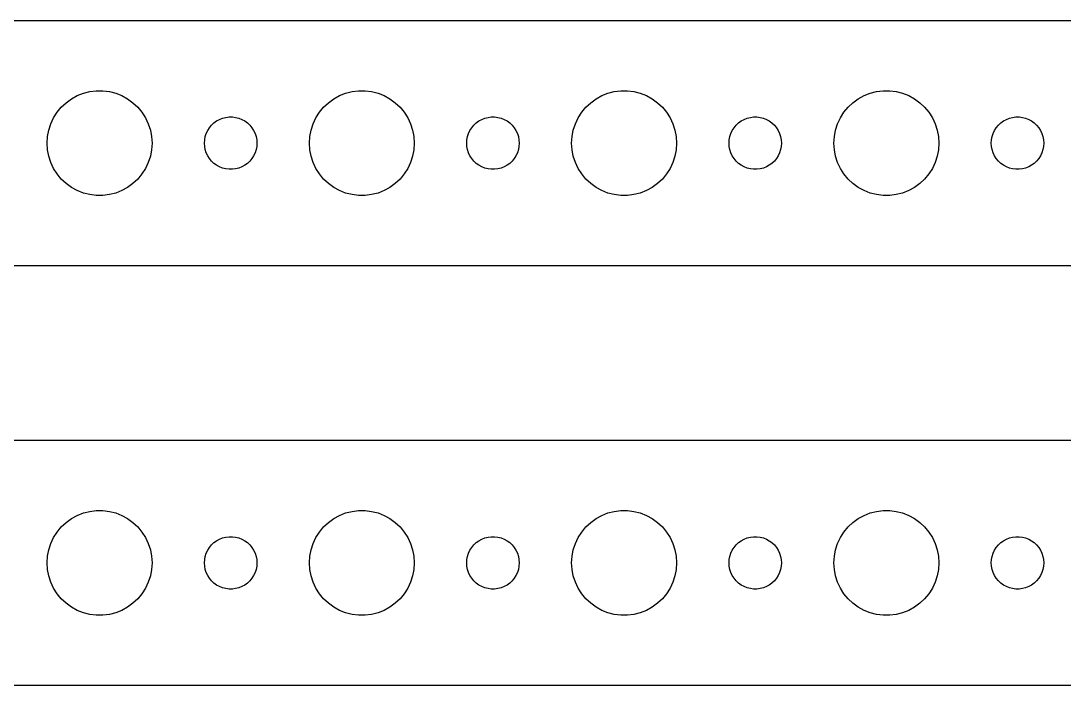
# Model space of a CAD drawing. Header units: metres. Extents: x -224 to 224, y 17 to 55.
# Drawn here: x 108 to 167.7, y 17 to 55 of the extents above; entities that cross this region are included whole.
import ezdxf

# ---------------------------------------------------------------- set-up
doc = ezdxf.new("R2010")
doc.units = ezdxf.units.M

msp = doc.modelspace()

# ---------------------------------------------------------------- linework, layer by layer
for p, q in [((219.814, 54.9901), (-219.814, 54.9901)), ((111.223, 50.7145), (111.573, 50.8532)), ((111.573, 50.8532), (111.938, 50.9469)), ((111.938, 50.9469), (112.312, 50.9941)), ((112.312, 50.9941), (112.688, 50.9941)), ((112.688, 50.9941), (113.062, 50.9469)), ((113.062, 50.9469), (113.427, 50.8532)), ((113.427, 50.8532), (113.777, 50.7145)), ((126.223, 50.7145), (126.573, 50.8532)), ((126.573, 50.8532), (126.938, 50.9469)), ((126.938, 50.9469), (127.312, 50.9941)), ((127.312, 50.9941), (127.688, 50.9941)), ((127.688, 50.9941), (128.062, 50.9469)), ((128.062, 50.9469), (128.427, 50.8532)), ((128.427, 50.8532), (128.777, 50.7145)), ((141.223, 50.7145), (141.573, 50.8532)), ((141.573, 50.8532), (141.938, 50.9469)), ((141.938, 50.9469), (142.312, 50.9941)), ((142.312, 50.9941), (142.688, 50.9941)), ((142.688, 50.9941), (143.062, 50.9469)), ((143.062, 50.9469), (143.427, 50.8532)), ((143.427, 50.8532), (143.777, 50.7145)), ((156.223, 50.7145), (156.573, 50.8532)), ((156.573, 50.8532), (156.938, 50.9469)), ((156.938, 50.9469), (157.312, 50.9941)), ((157.312, 50.9941), (157.688, 50.9941)), ((157.688, 50.9941), (158.062, 50.9469)), ((158.062, 50.9469), (158.427, 50.8532)), ((158.427, 50.8532), (158.777, 50.7145)), ((110.313, 50.0536), (110.588, 50.3115)), ((110.588, 50.3115), (110.893, 50.533)), ((110.893, 50.533), (111.223, 50.7145)), ((113.777, 50.7145), (114.107, 50.533)), ((114.107, 50.533), (114.412, 50.3115)), ((114.412, 50.3115), (114.687, 50.0536)), ((125.313, 50.0536), (125.588, 50.3115)), ((125.588, 50.3115), (125.893, 50.533)), ((125.893, 50.533), (126.223, 50.7145)), ((128.777, 50.7145), (129.107, 50.533)), ((129.107, 50.533), (129.412, 50.3115)), ((129.412, 50.3115), (129.687, 50.0536)), ((140.313, 50.0536), (140.588, 50.3115)), ((140.588, 50.3115), (140.893, 50.533)), ((140.893, 50.533), (141.223, 50.7145)), ((143.777, 50.7145), (144.107, 50.533)), ((144.107, 50.533), (144.412, 50.3115)), ((144.412, 50.3115), (144.687, 50.0536)), ((155.313, 50.0536), (155.588, 50.3115)), ((155.588, 50.3115), (155.893, 50.533)), ((155.893, 50.533), (156.223, 50.7145)), ((158.777, 50.7145), (159.107, 50.533)), ((159.107, 50.533), (159.412, 50.3115)), ((159.412, 50.3115), (159.687, 50.0536)), ((109.871, 49.4453), (110.073, 49.7634)), ((110.073, 49.7634), (110.313, 50.0536)), ((114.687, 50.0536), (114.927, 49.7634)), ((114.927, 49.7634), (115.129, 49.4453)), ((124.871, 49.4453), (125.073, 49.7634)), ((125.073, 49.7634), (125.313, 50.0536)), ((129.687, 50.0536), (129.927, 49.7634)), ((129.927, 49.7634), (130.129, 49.4453)), ((139.871, 49.4453), (140.073, 49.7634)), ((140.073, 49.7634), (140.313, 50.0536)), ((144.687, 50.0536), (144.927, 49.7634)), ((144.927, 49.7634), (145.129, 49.4453)), ((154.871, 49.4453), (155.073, 49.7634)), ((155.073, 49.7634), (155.313, 50.0536)), ((159.687, 50.0536), (159.927, 49.7634)), ((159.927, 49.7634), (160.129, 49.4453)), ((109.594, 48.7461), (109.711, 49.1044)), ((109.711, 49.1044), (109.871, 49.4453)), ((115.129, 49.4453), (115.289, 49.1044)), ((115.289, 49.1044), (115.406, 48.7461)), ((118.786, 48.8817), (118.907, 49.0268)), ((118.907, 49.0268), (119.044, 49.1558)), ((119.044, 49.1558), (119.196, 49.2665)), ((119.196, 49.2665), (119.361, 49.3572)), ((119.361, 49.3572), (119.536, 49.4266)), ((119.536, 49.4266), (119.719, 49.4734)), ((119.719, 49.4734), (119.906, 49.497)), ((119.906, 49.497), (120.094, 49.497)), ((120.094, 49.497), (120.281, 49.4734)), ((120.281, 49.4734), (120.464, 49.4266)), ((120.464, 49.4266), (120.639, 49.3572)), ((120.639, 49.3572), (120.804, 49.2665)), ((120.804, 49.2665), (120.956, 49.1558)), ((120.956, 49.1558), (121.093, 49.0268)), ((121.093, 49.0268), (121.214, 48.8817)), ((124.594, 48.7461), (124.711, 49.1044)), ((124.711, 49.1044), (124.871, 49.4453)), ((130.129, 49.4453), (130.289, 49.1044)), ((130.289, 49.1044), (130.406, 48.7461)), ((133.786, 48.8817), (133.907, 49.0268)), ((133.907, 49.0268), (134.044, 49.1558)), ((134.044, 49.1558), (134.196, 49.2665)), ((134.196, 49.2665), (134.361, 49.3572)), ((134.361, 49.3572), (134.536, 49.4266)), ((134.536, 49.4266), (134.719, 49.4734)), ((134.719, 49.4734), (134.906, 49.497)), ((134.906, 49.497), (135.094, 49.497)), ((135.094, 49.497), (135.281, 49.4734)), ((135.281, 49.4734), (135.464, 49.4266)), ((135.464, 49.4266), (135.639, 49.3572)), ((135.639, 49.3572), (135.804, 49.2665)), ((135.804, 49.2665), (135.956, 49.1558)), ((135.956, 49.1558), (136.093, 49.0268)), ((136.093, 49.0268), (136.214, 48.8817)), ((139.594, 48.7461), (139.711, 49.1044)), ((139.711, 49.1044), (139.871, 49.4453)), ((145.129, 49.4453), (145.289, 49.1044)), ((145.289, 49.1044), (145.406, 48.7461)), ((148.786, 48.8817), (148.907, 49.0268)), ((148.907, 49.0268), (149.044, 49.1558)), ((149.044, 49.1558), (149.196, 49.2665)), ((149.196, 49.2665), (149.361, 49.3572)), ((149.361, 49.3572), (149.536, 49.4266)), ((149.536, 49.4266), (149.719, 49.4734)), ((149.719, 49.4734), (149.906, 49.497)), ((149.906, 49.497), (150.094, 49.497)), ((150.094, 49.497), (150.281, 49.4734)), ((150.281, 49.4734), (150.464, 49.4266)), ((150.464, 49.4266), (150.639, 49.3572)), ((150.639, 49.3572), (150.804, 49.2665)), ((150.804, 49.2665), (150.956, 49.1558)), ((150.956, 49.1558), (151.093, 49.0268)), ((151.093, 49.0268), (151.214, 48.8817)), ((154.594, 48.7461), (154.711, 49.1044)), ((154.711, 49.1044), (154.871, 49.4453)), ((160.129, 49.4453), (160.289, 49.1044)), ((160.289, 49.1044), (160.406, 48.7461)), ((163.786, 48.8817), (163.907, 49.0268)), ((163.907, 49.0268), (164.044, 49.1558)), ((164.044, 49.1558), (164.196, 49.2665)), ((164.196, 49.2665), (164.361, 49.3572)), ((164.361, 49.3572), (164.536, 49.4266)), ((164.536, 49.4266), (164.719, 49.4734)), ((164.719, 49.4734), (164.906, 49.497)), ((164.906, 49.497), (165.094, 49.497)), ((165.094, 49.497), (165.281, 49.4734)), ((165.281, 49.4734), (165.464, 49.4266)), ((165.464, 49.4266), (165.639, 49.3572)), ((165.639, 49.3572), (165.804, 49.2665)), ((165.804, 49.2665), (165.956, 49.1558)), ((165.956, 49.1558), (166.093, 49.0268)), ((166.093, 49.0268), (166.214, 48.8817)), ((109.5, 48), (109.524, 48.376)), ((109.524, 48.376), (109.594, 48.7461)), ((115.406, 48.7461), (115.476, 48.376)), ((115.476, 48.376), (115.5, 48)), ((118.512, 48.188), (118.547, 48.373)), ((118.547, 48.373), (118.605, 48.5522)), ((118.605, 48.5522), (118.686, 48.7226)), ((118.686, 48.7226), (118.786, 48.8817)), ((121.214, 48.8817), (121.314, 48.7226)), ((121.314, 48.7226), (121.395, 48.5522)), ((121.395, 48.5522), (121.453, 48.373)), ((121.453, 48.373), (121.488, 48.188)), ((124.5, 48), (124.524, 48.376)), ((124.524, 48.376), (124.594, 48.7461)), ((130.406, 48.7461), (130.476, 48.376)), ((130.476, 48.376), (130.5, 48)), ((133.512, 48.188), (133.547, 48.373)), ((133.547, 48.373), (133.605, 48.5522)), ((133.605, 48.5522), (133.686, 48.7226)), ((133.686, 48.7226), (133.786, 48.8817)), ((136.214, 48.8817), (136.314, 48.7226)), ((136.314, 48.7226), (136.395, 48.5522)), ((136.395, 48.5522), (136.453, 48.373)), ((136.453, 48.373), (136.488, 48.188)), ((139.5, 48), (139.524, 48.376)), ((139.524, 48.376), (139.594, 48.7461)), ((145.406, 48.7461), (145.476, 48.376)), ((145.476, 48.376), (145.5, 48)), ((148.512, 48.188), (148.547, 48.373)), ((148.547, 48.373), (148.605, 48.5522)), ((148.605, 48.5522), (148.686, 48.7226)), ((148.686, 48.7226), (148.786, 48.8817)), ((151.214, 48.8817), (151.314, 48.7226)), ((151.314, 48.7226), (151.395, 48.5522)), ((151.395, 48.5522), (151.453, 48.373)), ((151.453, 48.373), (151.488, 48.188)), ((154.5, 48), (154.524, 48.376)), ((154.524, 48.376), (154.594, 48.7461)), ((160.406, 48.7461), (160.476, 48.376)), ((160.476, 48.376), (160.5, 48)), ((163.512, 48.188), (163.547, 48.373)), ((163.547, 48.373), (163.605, 48.5522)), ((163.605, 48.5522), (163.686, 48.7226)), ((163.686, 48.7226), (163.786, 48.8817)), ((166.214, 48.8817), (166.314, 48.7226)), ((166.314, 48.7226), (166.395, 48.5522)), ((166.395, 48.5522), (166.453, 48.373)), ((166.453, 48.373), (166.488, 48.188)), ((109.524, 47.624), (109.5, 48)), ((115.5, 48), (115.476, 47.624)), ((118.5, 48), (118.512, 48.188)), ((118.512, 47.812), (118.5, 48)), ((118.547, 47.627), (118.512, 47.812)), ((121.488, 47.812), (121.453, 47.627)), ((121.488, 48.188), (121.5, 48)), ((121.5, 48), (121.488, 47.812)), ((124.524, 47.624), (124.5, 48)), ((130.5, 48), (130.476, 47.624)), ((133.5, 48), (133.512, 48.188)), ((133.512, 47.812), (133.5, 48)), ((133.547, 47.627), (133.512, 47.812)), ((136.488, 47.812), (136.453, 47.627)), ((136.488, 48.188), (136.5, 48)), ((136.5, 48), (136.488, 47.812)), ((139.524, 47.624), (139.5, 48)), ((145.5, 48), (145.476, 47.624)), ((148.5, 48), (148.512, 48.188)), ((148.512, 47.812), (148.5, 48)), ((148.547, 47.627), (148.512, 47.812)), ((151.488, 47.812), (151.453, 47.627)), ((151.488, 48.188), (151.5, 48)), ((151.5, 48), (151.488, 47.812)), ((154.524, 47.624), (154.5, 48)), ((160.5, 48), (160.476, 47.624)), ((163.5, 48), (163.512, 48.188)), ((163.512, 47.812), (163.5, 48)), ((163.547, 47.627), (163.512, 47.812)), ((166.488, 47.812), (166.453, 47.627)), ((166.488, 48.188), (166.5, 48)), ((166.5, 48), (166.488, 47.812)), ((109.594, 47.2539), (109.524, 47.624)), ((109.711, 46.8956), (109.594, 47.2539)), ((115.406, 47.2539), (115.289, 46.8956)), ((115.476, 47.624), (115.406, 47.2539)), ((118.605, 47.4478), (118.547, 47.627)), ((118.686, 47.2774), (118.605, 47.4478)), ((118.786, 47.1183), (118.686, 47.2774)), ((121.314, 47.2774), (121.214, 47.1183)), ((121.395, 47.4478), (121.314, 47.2774)), ((121.453, 47.627), (121.395, 47.4478)), ((124.594, 47.2539), (124.524, 47.624)), ((124.711, 46.8956), (124.594, 47.2539)), ((130.406, 47.2539), (130.289, 46.8956)), ((130.476, 47.624), (130.406, 47.2539)), ((133.605, 47.4478), (133.547, 47.627)), ((133.686, 47.2774), (133.605, 47.4478)), ((133.786, 47.1183), (133.686, 47.2774)), ((136.314, 47.2774), (136.214, 47.1183)), ((136.395, 47.4478), (136.314, 47.2774)), ((136.453, 47.627), (136.395, 47.4478)), ((139.594, 47.2539), (139.524, 47.624)), ((139.711, 46.8956), (139.594, 47.2539)), ((145.406, 47.2539), (145.289, 46.8956)), ((145.476, 47.624), (145.406, 47.2539)), ((148.605, 47.4478), (148.547, 47.627)), ((148.686, 47.2774), (148.605, 47.4478)), ((148.786, 47.1183), (148.686, 47.2774)), ((151.314, 47.2774), (151.214, 47.1183)), ((151.395, 47.4478), (151.314, 47.2774)), ((151.453, 47.627), (151.395, 47.4478)), ((154.594, 47.2539), (154.524, 47.624)), ((154.711, 46.8956), (154.594, 47.2539)), ((160.406, 47.2539), (160.289, 46.8956)), ((160.476, 47.624), (160.406, 47.2539)), ((163.605, 47.4478), (163.547, 47.627)), ((163.686, 47.2774), (163.605, 47.4478)), ((163.786, 47.1183), (163.686, 47.2774)), ((166.314, 47.2774), (166.214, 47.1183)), ((166.395, 47.4478), (166.314, 47.2774)), ((166.453, 47.627), (166.395, 47.4478)), ((109.871, 46.5547), (109.711, 46.8956)), ((110.073, 46.2366), (109.871, 46.5547)), ((115.129, 46.5547), (114.927, 46.2366)), ((115.289, 46.8956), (115.129, 46.5547)), ((118.907, 46.9732), (118.786, 47.1183)), ((119.044, 46.8442), (118.907, 46.9732)), ((119.196, 46.7335), (119.044, 46.8442)), ((119.361, 46.6428), (119.196, 46.7335)), ((119.536, 46.5734), (119.361, 46.6428)), ((119.719, 46.5266), (119.536, 46.5734)), ((120.464, 46.5734), (120.281, 46.5266)), ((120.639, 46.6428), (120.464, 46.5734)), ((120.804, 46.7335), (120.639, 46.6428)), ((120.956, 46.8442), (120.804, 46.7335)), ((121.093, 46.9732), (120.956, 46.8442)), ((121.214, 47.1183), (121.093, 46.9732)), ((124.871, 46.5547), (124.711, 46.8956)), ((125.073, 46.2366), (124.871, 46.5547)), ((130.129, 46.5547), (129.927, 46.2366)), ((130.289, 46.8956), (130.129, 46.5547)), ((133.907, 46.9732), (133.786, 47.1183)), ((134.044, 46.8442), (133.907, 46.9732)), ((134.196, 46.7335), (134.044, 46.8442)), ((134.361, 46.6428), (134.196, 46.7335)), ((134.536, 46.5734), (134.361, 46.6428)), ((134.719, 46.5266), (134.536, 46.5734)), ((135.464, 46.5734), (135.281, 46.5266)), ((135.639, 46.6428), (135.464, 46.5734)), ((135.804, 46.7335), (135.639, 46.6428)), ((135.956, 46.8442), (135.804, 46.7335)), ((136.093, 46.9732), (135.956, 46.8442)), ((136.214, 47.1183), (136.093, 46.9732)), ((139.871, 46.5547), (139.711, 46.8956)), ((140.073, 46.2366), (139.871, 46.5547)), ((145.129, 46.5547), (144.927, 46.2366)), ((145.289, 46.8956), (145.129, 46.5547)), ((148.907, 46.9732), (148.786, 47.1183)), ((149.044, 46.8442), (148.907, 46.9732)), ((149.196, 46.7335), (149.044, 46.8442)), ((149.361, 46.6428), (149.196, 46.7335)), ((149.536, 46.5734), (149.361, 46.6428)), ((149.719, 46.5266), (149.536, 46.5734)), ((150.464, 46.5734), (150.281, 46.5266)), ((150.639, 46.6428), (150.464, 46.5734)), ((150.804, 46.7335), (150.639, 46.6428)), ((150.956, 46.8442), (150.804, 46.7335)), ((151.093, 46.9732), (150.956, 46.8442)), ((151.214, 47.1183), (151.093, 46.9732)), ((154.871, 46.5547), (154.711, 46.8956)), ((155.073, 46.2366), (154.871, 46.5547)), ((160.129, 46.5547), (159.927, 46.2366)), ((160.289, 46.8956), (160.129, 46.5547)), ((163.907, 46.9732), (163.786, 47.1183)), ((164.044, 46.8442), (163.907, 46.9732)), ((164.196, 46.7335), (164.044, 46.8442)), ((164.361, 46.6428), (164.196, 46.7335)), ((164.536, 46.5734), (164.361, 46.6428)), ((164.719, 46.5266), (164.536, 46.5734)), ((165.464, 46.5734), (165.281, 46.5266)), ((165.639, 46.6428), (165.464, 46.5734)), ((165.804, 46.7335), (165.639, 46.6428)), ((165.956, 46.8442), (165.804, 46.7335)), ((166.093, 46.9732), (165.956, 46.8442)), ((166.214, 47.1183), (166.093, 46.9732)), ((110.313, 45.9464), (110.073, 46.2366)), ((110.588, 45.6885), (110.313, 45.9464)), ((114.687, 45.9464), (114.412, 45.6885)), ((114.927, 46.2366), (114.687, 45.9464)), ((119.906, 46.503), (119.719, 46.5266)), ((120.094, 46.503), (119.906, 46.503)), ((120.281, 46.5266), (120.094, 46.503)), ((125.313, 45.9464), (125.073, 46.2366)), ((125.588, 45.6885), (125.313, 45.9464)), ((129.687, 45.9464), (129.412, 45.6885)), ((129.927, 46.2366), (129.687, 45.9464)), ((134.906, 46.503), (134.719, 46.5266)), ((135.094, 46.503), (134.906, 46.503)), ((135.281, 46.5266), (135.094, 46.503)), ((140.313, 45.9464), (140.073, 46.2366)), ((140.588, 45.6885), (140.313, 45.9464)), ((144.687, 45.9464), (144.412, 45.6885)), ((144.927, 46.2366), (144.687, 45.9464)), ((149.906, 46.503), (149.719, 46.5266)), ((150.094, 46.503), (149.906, 46.503)), ((150.281, 46.5266), (150.094, 46.503)), ((155.313, 45.9464), (155.073, 46.2366)), ((155.588, 45.6885), (155.313, 45.9464)), ((159.687, 45.9464), (159.412, 45.6885)), ((159.927, 46.2366), (159.687, 45.9464)), ((164.906, 46.503), (164.719, 46.5266)), ((165.094, 46.503), (164.906, 46.503)), ((165.281, 46.5266), (165.094, 46.503)), ((110.893, 45.467), (110.588, 45.6885)), ((111.223, 45.2855), (110.893, 45.467)), ((114.107, 45.467), (113.777, 45.2855)), ((114.412, 45.6885), (114.107, 45.467)), ((125.893, 45.467), (125.588, 45.6885)), ((126.223, 45.2855), (125.893, 45.467)), ((129.107, 45.467), (128.777, 45.2855)), ((129.412, 45.6885), (129.107, 45.467)), ((140.893, 45.467), (140.588, 45.6885)), ((141.223, 45.2855), (140.893, 45.467)), ((144.107, 45.467), (143.777, 45.2855)), ((144.412, 45.6885), (144.107, 45.467)), ((155.893, 45.467), (155.588, 45.6885)), ((156.223, 45.2855), (155.893, 45.467)), ((159.107, 45.467), (158.777, 45.2855)), ((159.412, 45.6885), (159.107, 45.467)), ((111.573, 45.1468), (111.223, 45.2855)), ((111.938, 45.0531), (111.573, 45.1468)), ((112.312, 45.0059), (111.938, 45.0531)), ((112.688, 45.0059), (112.312, 45.0059)), ((113.062, 45.0531), (112.688, 45.0059)), ((113.427, 45.1468), (113.062, 45.0531)), ((113.777, 45.2855), (113.427, 45.1468)), ((126.573, 45.1468), (126.223, 45.2855)), ((126.938, 45.0531), (126.573, 45.1468)), ((127.312, 45.0059), (126.938, 45.0531)), ((127.688, 45.0059), (127.312, 45.0059)), ((128.062, 45.0531), (127.688, 45.0059)), ((128.427, 45.1468), (128.062, 45.0531)), ((128.777, 45.2855), (128.427, 45.1468)), ((141.573, 45.1468), (141.223, 45.2855)), ((141.938, 45.0531), (141.573, 45.1468)), ((142.312, 45.0059), (141.938, 45.0531)), ((142.688, 45.0059), (142.312, 45.0059)), ((143.062, 45.0531), (142.688, 45.0059)), ((143.427, 45.1468), (143.062, 45.0531)), ((143.777, 45.2855), (143.427, 45.1468)), ((156.573, 45.1468), (156.223, 45.2855)), ((156.938, 45.0531), (156.573, 45.1468)), ((157.312, 45.0059), (156.938, 45.0531)), ((157.688, 45.0059), (157.312, 45.0059)), ((158.062, 45.0531), (157.688, 45.0059)), ((158.427, 45.1468), (158.062, 45.0531)), ((158.777, 45.2855), (158.427, 45.1468)), ((-219.814, 41.0099), (219.814, 41.0099)), ((219.814, 30.9901), (-219.814, 30.9901)), ((111.223, 26.7145), (111.573, 26.8532)), ((111.573, 26.8532), (111.938, 26.9469)), ((111.938, 26.9469), (112.312, 26.9941)), ((112.312, 26.9941), (112.688, 26.9941)), ((112.688, 26.9941), (113.062, 26.9469)), ((113.062, 26.9469), (113.427, 26.8532)), ((113.427, 26.8532), (113.777, 26.7145)), ((126.223, 26.7145), (126.573, 26.8532)), ((126.573, 26.8532), (126.938, 26.9469)), ((126.938, 26.9469), (127.312, 26.9941)), ((127.312, 26.9941), (127.688, 26.9941)), ((127.688, 26.9941), (128.062, 26.9469)), ((128.062, 26.9469), (128.427, 26.8532)), ((128.427, 26.8532), (128.777, 26.7145)), ((141.223, 26.7145), (141.573, 26.8532)), ((141.573, 26.8532), (141.938, 26.9469)), ((141.938, 26.9469), (142.312, 26.9941)), ((142.312, 26.9941), (142.688, 26.9941)), ((142.688, 26.9941), (143.062, 26.9469)), ((143.062, 26.9469), (143.427, 26.8532)), ((143.427, 26.8532), (143.777, 26.7145)), ((156.223, 26.7145), (156.573, 26.8532)), ((156.573, 26.8532), (156.938, 26.9469)), ((156.938, 26.9469), (157.312, 26.9941)), ((157.312, 26.9941), (157.688, 26.9941)), ((157.688, 26.9941), (158.062, 26.9469)), ((158.062, 26.9469), (158.427, 26.8532)), ((158.427, 26.8532), (158.777, 26.7145)), ((110.313, 26.0536), (110.588, 26.3115)), ((110.588, 26.3115), (110.893, 26.533)), ((110.893, 26.533), (111.223, 26.7145)), ((113.777, 26.7145), (114.107, 26.533)), ((114.107, 26.533), (114.412, 26.3115)), ((114.412, 26.3115), (114.687, 26.0536)), ((125.313, 26.0536), (125.588, 26.3115)), ((125.588, 26.3115), (125.893, 26.533)), ((125.893, 26.533), (126.223, 26.7145)), ((128.777, 26.7145), (129.107, 26.533)), ((129.107, 26.533), (129.412, 26.3115)), ((129.412, 26.3115), (129.687, 26.0536)), ((140.313, 26.0536), (140.588, 26.3115)), ((140.588, 26.3115), (140.893, 26.533)), ((140.893, 26.533), (141.223, 26.7145)), ((143.777, 26.7145), (144.107, 26.533)), ((144.107, 26.533), (144.412, 26.3115)), ((144.412, 26.3115), (144.687, 26.0536)), ((155.313, 26.0536), (155.588, 26.3115)), ((155.588, 26.3115), (155.893, 26.533)), ((155.893, 26.533), (156.223, 26.7145)), ((158.777, 26.7145), (159.107, 26.533)), ((159.107, 26.533), (159.412, 26.3115)), ((159.412, 26.3115), (159.687, 26.0536)), ((109.871, 25.4453), (110.073, 25.7634)), ((110.073, 25.7634), (110.313, 26.0536)), ((114.687, 26.0536), (114.927, 25.7634)), ((114.927, 25.7634), (115.129, 25.4453)), ((124.871, 25.4453), (125.073, 25.7634)), ((125.073, 25.7634), (125.313, 26.0536)), ((129.687, 26.0536), (129.927, 25.7634)), ((129.927, 25.7634), (130.129, 25.4453)), ((139.871, 25.4453), (140.073, 25.7634)), ((140.073, 25.7634), (140.313, 26.0536)), ((144.687, 26.0536), (144.927, 25.7634)), ((144.927, 25.7634), (145.129, 25.4453)), ((154.871, 25.4453), (155.073, 25.7634)), ((155.073, 25.7634), (155.313, 26.0536)), ((159.687, 26.0536), (159.927, 25.7634)), ((159.927, 25.7634), (160.129, 25.4453)), ((109.594, 24.7461), (109.711, 25.1044)), ((109.711, 25.1044), (109.871, 25.4453)), ((115.129, 25.4453), (115.289, 25.1044)), ((115.289, 25.1044), (115.406, 24.7461)), ((118.907, 25.0268), (119.044, 25.1558)), ((119.044, 25.1558), (119.196, 25.2665)), ((119.196, 25.2665), (119.361, 25.3572)), ((119.361, 25.3572), (119.536, 25.4266)), ((119.536, 25.4266), (119.719, 25.4734)), ((119.719, 25.4734), (119.906, 25.497)), ((119.906, 25.497), (120.094, 25.497)), ((120.094, 25.497), (120.281, 25.4734)), ((120.281, 25.4734), (120.464, 25.4266)), ((120.464, 25.4266), (120.639, 25.3572)), ((120.639, 25.3572), (120.804, 25.2665)), ((120.804, 25.2665), (120.956, 25.1558)), ((120.956, 25.1558), (121.093, 25.0268)), ((124.594, 24.7461), (124.711, 25.1044)), ((124.711, 25.1044), (124.871, 25.4453)), ((130.129, 25.4453), (130.289, 25.1044)), ((130.289, 25.1044), (130.406, 24.7461)), ((133.907, 25.0268), (134.044, 25.1558)), ((134.044, 25.1558), (134.196, 25.2665)), ((134.196, 25.2665), (134.361, 25.3572)), ((134.361, 25.3572), (134.536, 25.4266)), ((134.536, 25.4266), (134.719, 25.4734)), ((134.719, 25.4734), (134.906, 25.497)), ((134.906, 25.497), (135.094, 25.497)), ((135.094, 25.497), (135.281, 25.4734)), ((135.281, 25.4734), (135.464, 25.4266)), ((135.464, 25.4266), (135.639, 25.3572)), ((135.639, 25.3572), (135.804, 25.2665)), ((135.804, 25.2665), (135.956, 25.1558)), ((135.956, 25.1558), (136.093, 25.0268)), ((139.594, 24.7461), (139.711, 25.1044)), ((139.711, 25.1044), (139.871, 25.4453)), ((145.129, 25.4453), (145.289, 25.1044)), ((145.289, 25.1044), (145.406, 24.7461)), ((148.907, 25.0268), (149.044, 25.1558)), ((149.044, 25.1558), (149.196, 25.2665)), ((149.196, 25.2665), (149.361, 25.3572)), ((149.361, 25.3572), (149.536, 25.4266)), ((149.536, 25.4266), (149.719, 25.4734)), ((149.719, 25.4734), (149.906, 25.497)), ((149.906, 25.497), (150.094, 25.497)), ((150.094, 25.497), (150.281, 25.4734)), ((150.281, 25.4734), (150.464, 25.4266)), ((150.464, 25.4266), (150.639, 25.3572)), ((150.639, 25.3572), (150.804, 25.2665)), ((150.804, 25.2665), (150.956, 25.1558)), ((150.956, 25.1558), (151.093, 25.0268)), ((154.594, 24.7461), (154.711, 25.1044)), ((154.711, 25.1044), (154.871, 25.4453)), ((160.129, 25.4453), (160.289, 25.1044)), ((160.289, 25.1044), (160.406, 24.7461)), ((163.907, 25.0268), (164.044, 25.1558)), ((164.044, 25.1558), (164.196, 25.2665)), ((164.196, 25.2665), (164.361, 25.3572)), ((164.361, 25.3572), (164.536, 25.4266)), ((164.536, 25.4266), (164.719, 25.4734)), ((164.719, 25.4734), (164.906, 25.497)), ((164.906, 25.497), (165.094, 25.497)), ((165.094, 25.497), (165.281, 25.4734)), ((165.281, 25.4734), (165.464, 25.4266)), ((165.464, 25.4266), (165.639, 25.3572)), ((165.639, 25.3572), (165.804, 25.2665)), ((165.804, 25.2665), (165.956, 25.1558)), ((165.956, 25.1558), (166.093, 25.0268)), ((109.524, 24.376), (109.594, 24.7461)), ((115.406, 24.7461), (115.476, 24.376)), ((118.547, 24.373), (118.605, 24.5522)), ((118.605, 24.5522), (118.686, 24.7226)), ((118.686, 24.7226), (118.786, 24.8817)), ((118.786, 24.8817), (118.907, 25.0268)), ((121.093, 25.0268), (121.214, 24.8817)), ((121.214, 24.8817), (121.314, 24.7226)), ((121.314, 24.7226), (121.395, 24.5522)), ((121.395, 24.5522), (121.453, 24.373)), ((124.524, 24.376), (124.594, 24.7461)), ((130.406, 24.7461), (130.476, 24.376)), ((133.547, 24.373), (133.605, 24.5522)), ((133.605, 24.5522), (133.686, 24.7226)), ((133.686, 24.7226), (133.786, 24.8817)), ((133.786, 24.8817), (133.907, 25.0268)), ((136.093, 25.0268), (136.214, 24.8817)), ((136.214, 24.8817), (136.314, 24.7226)), ((136.314, 24.7226), (136.395, 24.5522)), ((136.395, 24.5522), (136.453, 24.373)), ((139.524, 24.376), (139.594, 24.7461)), ((145.406, 24.7461), (145.476, 24.376)), ((148.547, 24.373), (148.605, 24.5522)), ((148.605, 24.5522), (148.686, 24.7226)), ((148.686, 24.7226), (148.786, 24.8817)), ((148.786, 24.8817), (148.907, 25.0268)), ((151.093, 25.0268), (151.214, 24.8817)), ((151.214, 24.8817), (151.314, 24.7226)), ((151.314, 24.7226), (151.395, 24.5522)), ((151.395, 24.5522), (151.453, 24.373)), ((154.524, 24.376), (154.594, 24.7461)), ((160.406, 24.7461), (160.476, 24.376)), ((163.547, 24.373), (163.605, 24.5522)), ((163.605, 24.5522), (163.686, 24.7226)), ((163.686, 24.7226), (163.786, 24.8817)), ((163.786, 24.8817), (163.907, 25.0268)), ((166.093, 25.0268), (166.214, 24.8817)), ((166.214, 24.8817), (166.314, 24.7226)), ((166.314, 24.7226), (166.395, 24.5522)), ((166.395, 24.5522), (166.453, 24.373)), ((109.5, 24), (109.524, 24.376)), ((109.524, 23.624), (109.5, 24)), ((115.476, 24.376), (115.5, 24)), ((115.5, 24), (115.476, 23.624)), ((118.5, 24), (118.512, 24.188)), ((118.512, 23.812), (118.5, 24)), ((118.512, 24.188), (118.547, 24.373)), ((121.453, 24.373), (121.488, 24.188)), ((121.488, 24.188), (121.5, 24)), ((121.5, 24), (121.488, 23.812)), ((124.5, 24), (124.524, 24.376)), ((124.524, 23.624), (124.5, 24)), ((130.476, 24.376), (130.5, 24)), ((130.5, 24), (130.476, 23.624)), ((133.5, 24), (133.512, 24.188)), ((133.512, 23.812), (133.5, 24)), ((133.512, 24.188), (133.547, 24.373)), ((136.453, 24.373), (136.488, 24.188)), ((136.488, 24.188), (136.5, 24)), ((136.5, 24), (136.488, 23.812)), ((139.5, 24), (139.524, 24.376)), ((139.524, 23.624), (139.5, 24)), ((145.476, 24.376), (145.5, 24)), ((145.5, 24), (145.476, 23.624)), ((148.5, 24), (148.512, 24.188)), ((148.512, 23.812), (148.5, 24)), ((148.512, 24.188), (148.547, 24.373)), ((151.453, 24.373), (151.488, 24.188)), ((151.488, 24.188), (151.5, 24)), ((151.5, 24), (151.488, 23.812)), ((154.5, 24), (154.524, 24.376)), ((154.524, 23.624), (154.5, 24)), ((160.476, 24.376), (160.5, 24)), ((160.5, 24), (160.476, 23.624)), ((163.5, 24), (163.512, 24.188)), ((163.512, 23.812), (163.5, 24)), ((163.512, 24.188), (163.547, 24.373)), ((166.453, 24.373), (166.488, 24.188)), ((166.488, 24.188), (166.5, 24)), ((166.5, 24), (166.488, 23.812)), ((109.594, 23.2539), (109.524, 23.624)), ((115.476, 23.624), (115.406, 23.2539)), ((118.547, 23.627), (118.512, 23.812)), ((118.605, 23.4478), (118.547, 23.627)), ((118.686, 23.2774), (118.605, 23.4478)), ((118.786, 23.1183), (118.686, 23.2774)), ((121.314, 23.2774), (121.214, 23.1183)), ((121.395, 23.4478), (121.314, 23.2774)), ((121.453, 23.627), (121.395, 23.4478)), ((121.488, 23.812), (121.453, 23.627)), ((124.594, 23.2539), (124.524, 23.624)), ((130.476, 23.624), (130.406, 23.2539)), ((133.547, 23.627), (133.512, 23.812)), ((133.605, 23.4478), (133.547, 23.627)), ((133.686, 23.2774), (133.605, 23.4478)), ((133.786, 23.1183), (133.686, 23.2774)), ((136.314, 23.2774), (136.214, 23.1183)), ((136.395, 23.4478), (136.314, 23.2774)), ((136.453, 23.627), (136.395, 23.4478)), ((136.488, 23.812), (136.453, 23.627)), ((139.594, 23.2539), (139.524, 23.624)), ((145.476, 23.624), (145.406, 23.2539)), ((148.547, 23.627), (148.512, 23.812)), ((148.605, 23.4478), (148.547, 23.627)), ((148.686, 23.2774), (148.605, 23.4478)), ((148.786, 23.1183), (148.686, 23.2774)), ((151.314, 23.2774), (151.214, 23.1183)), ((151.395, 23.4478), (151.314, 23.2774)), ((151.453, 23.627), (151.395, 23.4478)), ((151.488, 23.812), (151.453, 23.627)), ((154.594, 23.2539), (154.524, 23.624)), ((160.476, 23.624), (160.406, 23.2539)), ((163.547, 23.627), (163.512, 23.812)), ((163.605, 23.4478), (163.547, 23.627)), ((163.686, 23.2774), (163.605, 23.4478)), ((163.786, 23.1183), (163.686, 23.2774)), ((166.314, 23.2774), (166.214, 23.1183)), ((166.395, 23.4478), (166.314, 23.2774)), ((166.453, 23.627), (166.395, 23.4478)), ((166.488, 23.812), (166.453, 23.627)), ((109.711, 22.8956), (109.594, 23.2539)), ((109.871, 22.5547), (109.711, 22.8956)), ((115.289, 22.8956), (115.129, 22.5547)), ((115.406, 23.2539), (115.289, 22.8956)), ((118.907, 22.9732), (118.786, 23.1183)), ((119.044, 22.8442), (118.907, 22.9732)), ((119.196, 22.7335), (119.044, 22.8442)), ((119.361, 22.6428), (119.196, 22.7335)), ((120.804, 22.7335), (120.639, 22.6428)), ((120.956, 22.8442), (120.804, 22.7335)), ((121.093, 22.9732), (120.956, 22.8442)), ((121.214, 23.1183), (121.093, 22.9732)), ((124.711, 22.8956), (124.594, 23.2539)), ((124.871, 22.5547), (124.711, 22.8956)), ((130.289, 22.8956), (130.129, 22.5547)), ((130.406, 23.2539), (130.289, 22.8956)), ((133.907, 22.9732), (133.786, 23.1183)), ((134.044, 22.8442), (133.907, 22.9732)), ((134.196, 22.7335), (134.044, 22.8442)), ((134.361, 22.6428), (134.196, 22.7335)), ((135.804, 22.7335), (135.639, 22.6428)), ((135.956, 22.8442), (135.804, 22.7335)), ((136.093, 22.9732), (135.956, 22.8442)), ((136.214, 23.1183), (136.093, 22.9732)), ((139.711, 22.8956), (139.594, 23.2539)), ((139.871, 22.5547), (139.711, 22.8956)), ((145.289, 22.8956), (145.129, 22.5547)), ((145.406, 23.2539), (145.289, 22.8956)), ((148.907, 22.9732), (148.786, 23.1183)), ((149.044, 22.8442), (148.907, 22.9732)), ((149.196, 22.7335), (149.044, 22.8442)), ((149.361, 22.6428), (149.196, 22.7335)), ((150.804, 22.7335), (150.639, 22.6428)), ((150.956, 22.8442), (150.804, 22.7335)), ((151.093, 22.9732), (150.956, 22.8442)), ((151.214, 23.1183), (151.093, 22.9732)), ((154.711, 22.8956), (154.594, 23.2539)), ((154.871, 22.5547), (154.711, 22.8956)), ((160.289, 22.8956), (160.129, 22.5547)), ((160.406, 23.2539), (160.289, 22.8956)), ((163.907, 22.9732), (163.786, 23.1183)), ((164.044, 22.8442), (163.907, 22.9732)), ((164.196, 22.7335), (164.044, 22.8442)), ((164.361, 22.6428), (164.196, 22.7335)), ((165.804, 22.7335), (165.639, 22.6428)), ((165.956, 22.8442), (165.804, 22.7335)), ((166.093, 22.9732), (165.956, 22.8442)), ((166.214, 23.1183), (166.093, 22.9732)), ((110.073, 22.2366), (109.871, 22.5547)), ((110.313, 21.9464), (110.073, 22.2366)), ((114.927, 22.2366), (114.687, 21.9464)), ((115.129, 22.5547), (114.927, 22.2366)), ((119.536, 22.5734), (119.361, 22.6428)), ((119.719, 22.5266), (119.536, 22.5734)), ((119.906, 22.503), (119.719, 22.5266)), ((120.094, 22.503), (119.906, 22.503)), ((120.281, 22.5266), (120.094, 22.503)), ((120.464, 22.5734), (120.281, 22.5266)), ((120.639, 22.6428), (120.464, 22.5734)), ((125.073, 22.2366), (124.871, 22.5547)), ((125.313, 21.9464), (125.073, 22.2366)), ((129.927, 22.2366), (129.687, 21.9464)), ((130.129, 22.5547), (129.927, 22.2366)), ((134.536, 22.5734), (134.361, 22.6428)), ((134.719, 22.5266), (134.536, 22.5734)), ((134.906, 22.503), (134.719, 22.5266)), ((135.094, 22.503), (134.906, 22.503)), ((135.281, 22.5266), (135.094, 22.503)), ((135.464, 22.5734), (135.281, 22.5266)), ((135.639, 22.6428), (135.464, 22.5734)), ((140.073, 22.2366), (139.871, 22.5547)), ((140.313, 21.9464), (140.073, 22.2366)), ((144.927, 22.2366), (144.687, 21.9464)), ((145.129, 22.5547), (144.927, 22.2366)), ((149.536, 22.5734), (149.361, 22.6428)), ((149.719, 22.5266), (149.536, 22.5734)), ((149.906, 22.503), (149.719, 22.5266)), ((150.094, 22.503), (149.906, 22.503)), ((150.281, 22.5266), (150.094, 22.503)), ((150.464, 22.5734), (150.281, 22.5266)), ((150.639, 22.6428), (150.464, 22.5734)), ((155.073, 22.2366), (154.871, 22.5547)), ((155.313, 21.9464), (155.073, 22.2366)), ((159.927, 22.2366), (159.687, 21.9464)), ((160.129, 22.5547), (159.927, 22.2366)), ((164.536, 22.5734), (164.361, 22.6428)), ((164.719, 22.5266), (164.536, 22.5734)), ((164.906, 22.503), (164.719, 22.5266)), ((165.094, 22.503), (164.906, 22.503)), ((165.281, 22.5266), (165.094, 22.503)), ((165.464, 22.5734), (165.281, 22.5266)), ((165.639, 22.6428), (165.464, 22.5734)), ((110.588, 21.6885), (110.313, 21.9464)), ((110.893, 21.467), (110.588, 21.6885)), ((114.412, 21.6885), (114.107, 21.467)), ((114.687, 21.9464), (114.412, 21.6885)), ((125.588, 21.6885), (125.313, 21.9464)), ((125.893, 21.467), (125.588, 21.6885)), ((129.412, 21.6885), (129.107, 21.467)), ((129.687, 21.9464), (129.412, 21.6885)), ((140.588, 21.6885), (140.313, 21.9464)), ((140.893, 21.467), (140.588, 21.6885)), ((144.412, 21.6885), (144.107, 21.467)), ((144.687, 21.9464), (144.412, 21.6885)), ((155.588, 21.6885), (155.313, 21.9464)), ((155.893, 21.467), (155.588, 21.6885)), ((159.412, 21.6885), (159.107, 21.467)), ((159.687, 21.9464), (159.412, 21.6885)), ((111.223, 21.2855), (110.893, 21.467)), ((111.573, 21.1468), (111.223, 21.2855)), ((111.938, 21.0531), (111.573, 21.1468)), ((112.312, 21.0059), (111.938, 21.0531)), ((112.688, 21.0059), (112.312, 21.0059)), ((113.062, 21.0531), (112.688, 21.0059)), ((113.427, 21.1468), (113.062, 21.0531)), ((113.777, 21.2855), (113.427, 21.1468)), ((114.107, 21.467), (113.777, 21.2855)), ((126.223, 21.2855), (125.893, 21.467)), ((126.573, 21.1468), (126.223, 21.2855)), ((126.938, 21.0531), (126.573, 21.1468)), ((127.312, 21.0059), (126.938, 21.0531)), ((127.688, 21.0059), (127.312, 21.0059)), ((128.062, 21.0531), (127.688, 21.0059)), ((128.427, 21.1468), (128.062, 21.0531)), ((128.777, 21.2855), (128.427, 21.1468)), ((129.107, 21.467), (128.777, 21.2855)), ((141.223, 21.2855), (140.893, 21.467)), ((141.573, 21.1468), (141.223, 21.2855)), ((141.938, 21.0531), (141.573, 21.1468)), ((142.312, 21.0059), (141.938, 21.0531)), ((142.688, 21.0059), (142.312, 21.0059)), ((143.062, 21.0531), (142.688, 21.0059)), ((143.427, 21.1468), (143.062, 21.0531)), ((143.777, 21.2855), (143.427, 21.1468)), ((144.107, 21.467), (143.777, 21.2855)), ((156.223, 21.2855), (155.893, 21.467)), ((156.573, 21.1468), (156.223, 21.2855)), ((156.938, 21.0531), (156.573, 21.1468)), ((157.312, 21.0059), (156.938, 21.0531)), ((157.688, 21.0059), (157.312, 21.0059)), ((158.062, 21.0531), (157.688, 21.0059)), ((158.427, 21.1468), (158.062, 21.0531)), ((158.777, 21.2855), (158.427, 21.1468)), ((159.107, 21.467), (158.777, 21.2855)), ((-219.814, 17.0099), (219.814, 17.0099))]:
    msp.add_line(p, q)

doc.saveas('drawing.dxf')
